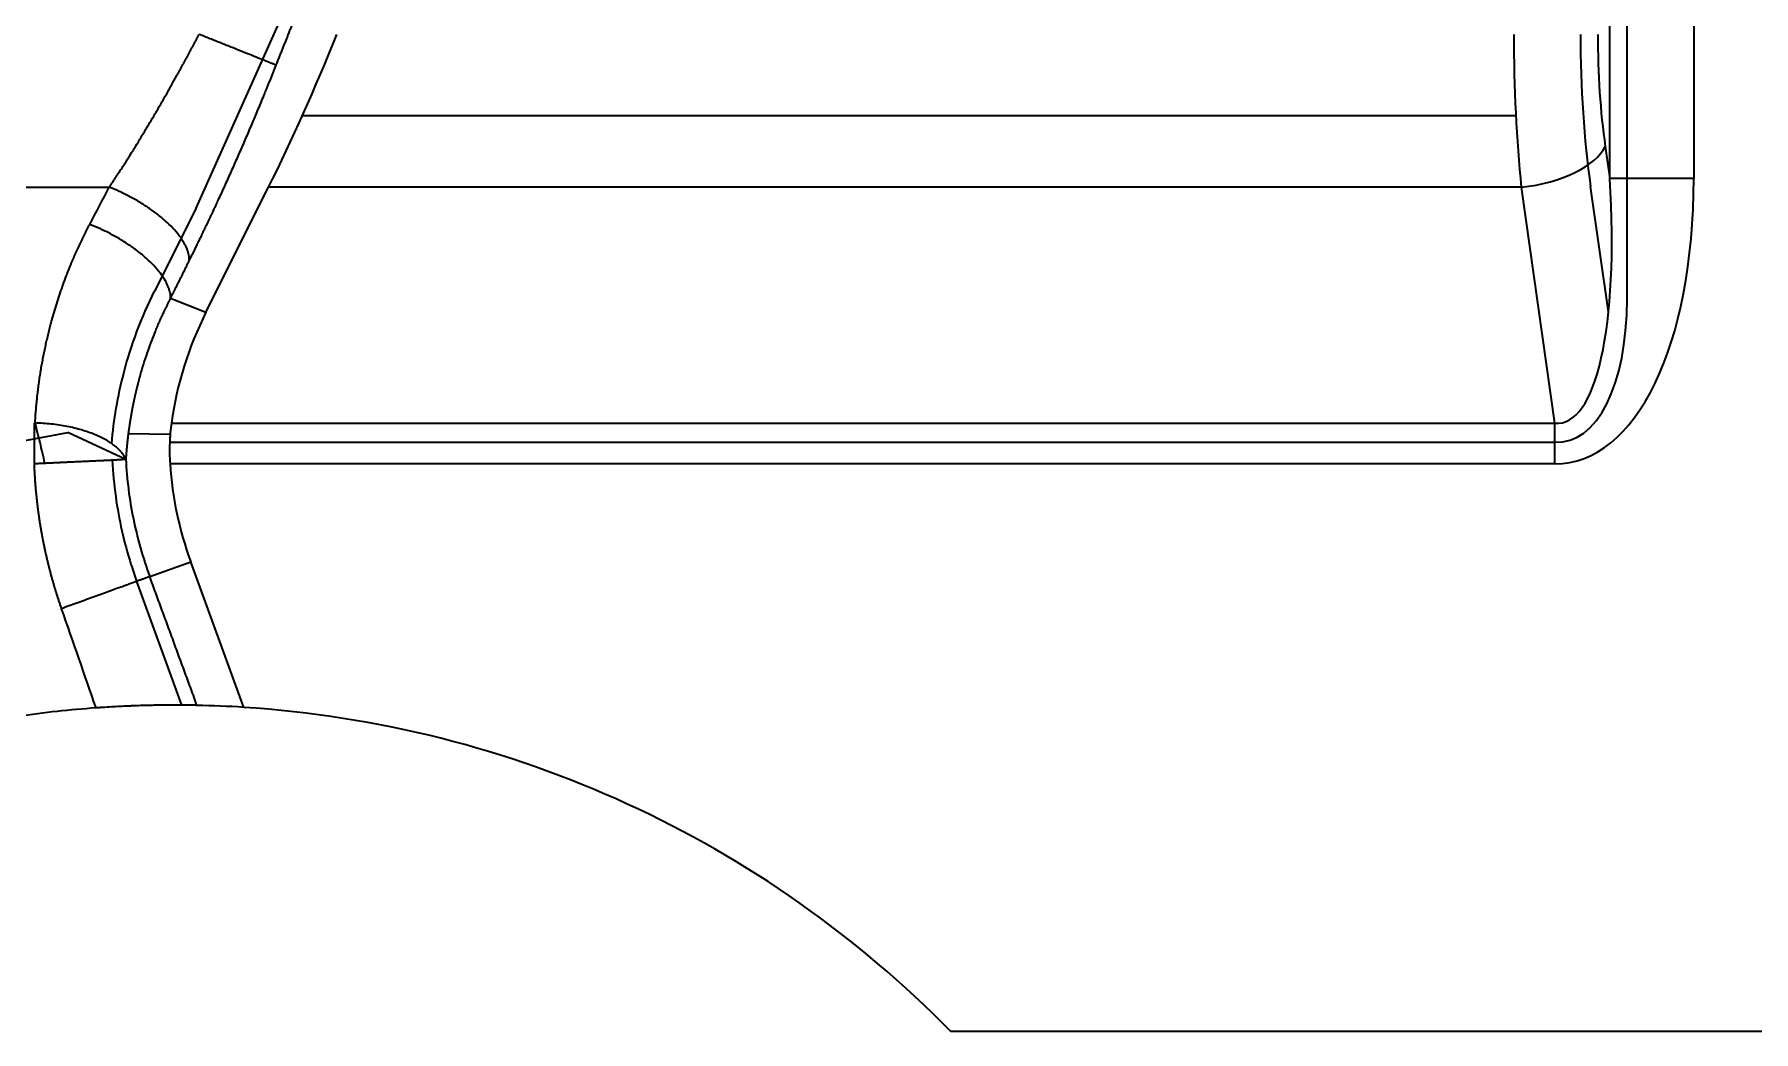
# Model space of a CAD drawing. Header units: millimetres. Extents: x 158 to 1533, y 732 to 1642.
# Drawn here: x 478.7 to 557.9, y 1310.1 to 1356 of the extents above; entities that cross this region are included whole.
import ezdxf

# ---------------------------------------------------------------- set-up
doc = ezdxf.new("R2010")
doc.units = ezdxf.units.MM
doc.layers.add('1', color=7, linetype='Continuous', true_color=0xffffff)

msp = doc.modelspace()

# ---------------------------------------------------------------- linework, layer by layer
at = {"layer": '1', "color": 7, "linetype": 'Continuous', "lineweight": 35}
for p, q in [((551.253, 1349.371), (551.253, 1392.049)), ((552.047, 1343.795), (552.047, 1392.129)), ((555.117, 1392.204), (555.117, 1349.371)), ((486.163, 1348.005), (490.225, 1357.096)), ((491.054, 1352.268), (546.928, 1352.268)), ((551.043, 1350.844), (551.253, 1349.371)), ((551.192, 1343.225), (550.37, 1348.998)), ((555.117, 1349.371), (551.253, 1349.371)), ((486.61, 1343.207), (489.492, 1348.966)), ((547.18, 1348.966), (489.492, 1348.966)), ((548.727, 1338.103), (547.18, 1348.966)), ((486.163, 1348.005), (484.248, 1344.177)), ((484.979, 1343.858), (486.61, 1343.207)), ((485.02, 1338.103), (548.727, 1338.103)), ((548.727, 1336.225), (548.727, 1338.103)), ((477.864, 1337.222), (480.257, 1337.668)), ((482.919, 1336.428), (480.257, 1337.668)), ((484.962, 1337.581), (483.031, 1337.611)), ((484.941, 1337.222), (548.727, 1337.222)), ((548.727, 1336.225), (484.956, 1336.225)), ((484.023, 1331.029), (485.908, 1331.715)), ((488.35, 1325.007), (485.908, 1331.715)), ((485.499, 1325.108), (483.423, 1330.811)), ((591.659, 1310.07), (520.911, 1310.07))]:
    msp.add_line(p, q, dxfattribs=at)
for centre, radius, start, end in [((501.329, 1337.328), 16.411, 183.85516, 200), ((485.148, 1275.07), 50.04, 44.38213, 86.33134)]:
    msp.add_arc(centre, radius, start, end, dxfattribs=at)
for centre, major_axis, ratio, start_param, end_param in [((489.79, 1356.008), (6.169, 14.966), 0.163033, 4.290792, 4.779484), ((549.782, 1356.008), (0, 15), 0.196496, 1.570796, 2.059489), ((553.923, 1356.008), (0, 15), 0.267949, 1.570796, 2.057088), ((553.646, 1356.008), (0, 11), 0.267949, 1.570796, 2.059489), ((547.18, 1350.844), (3.96, 0.564), 0.465801, 4.646123, 5.986358), ((546.835, 1353.265), (-2.422, 17.003), 0.465801, 3.075327, 4.415562), ((546.835, 1353.265), (-2.16, 15.158), 0.261241, 3.075327, 4.415562), ((547.906, 1345.742), (-1.211, 8.502), 0.465801, 3.044316, 4.415562), ((501.329, 1335.777), (0, 16.546), 0.995595, 1.105093, 1.429764), ((485.148, 1275.07), (50.04, 0), 1, 1.506766, 1.549775)]:
    msp.add_ellipse(centre, major_axis=major_axis, ratio=ratio, start_param=start_param, end_param=end_param, dxfattribs=at)
for points, degree, knots in [([(494.648, 1366.744), (494.539, 1366.468), (492.274, 1360.754), (491.266, 1358.209), (491.261, 1358.196), (490.924, 1357.346), (490.587, 1356.497), (490.292, 1355.751), (489.832, 1354.594)], 2, [0, 0, 0, 0.5, 0.5, 0.714286, 0.714286, 0.857143, 0.857143, 1, 1, 1]), ([(482.157, 1348.966), (482.18, 1349), (482.228, 1349.071), (482.3, 1349.18), (482.374, 1349.293), (482.452, 1349.411), (482.532, 1349.534), (482.631, 1349.685), (482.745, 1349.862), (482.872, 1350.06), (482.992, 1350.25), (483.176, 1350.542), (483.416, 1350.929), (483.704, 1351.402), (483.965, 1351.836), (484.226, 1352.277), (484.492, 1352.732), (484.766, 1353.209), (485.025, 1353.666), (485.203, 1353.986), (485.308, 1354.174), (485.343, 1354.238), (485.379, 1354.302), (485.414, 1354.366), (485.449, 1354.43), (485.483, 1354.493), (485.518, 1354.557), (485.552, 1354.62), (485.587, 1354.682), (485.621, 1354.745), (485.655, 1354.807), (485.688, 1354.87), (485.722, 1354.932), (485.755, 1354.993), (485.788, 1355.055), (485.821, 1355.116), (485.854, 1355.177), (485.886, 1355.238), (485.919, 1355.299), (485.951, 1355.359), (485.983, 1355.419), (486.015, 1355.479), (486.046, 1355.539), (486.078, 1355.598), (486.109, 1355.657), (486.14, 1355.716), (486.171, 1355.775), (486.202, 1355.834), (486.232, 1355.892), (486.263, 1355.95), (486.283, 1355.989), (486.293, 1356.008)], 3, [0, 0, 0, 0, 0.016233, 0.033102, 0.050607, 0.068749, 0.087529, 0.106948, 0.138117, 0.167884, 0.196241, 0.223184, 0.298094, 0.366643, 0.42878, 0.484475, 0.554292, 0.620732, 0.683773, 0.743402, 0.752211, 0.760986, 0.769724, 0.778428, 0.787097, 0.79573, 0.804327, 0.81289, 0.821417, 0.829908, 0.838364, 0.846785, 0.85517, 0.863519, 0.871833, 0.880111, 0.888354, 0.896561, 0.904732, 0.912868, 0.920968, 0.929032, 0.937061, 0.945053, 0.95301, 0.960931, 0.968817, 0.976666, 0.98448, 0.992258, 1, 1, 1, 1]), ([(489.832, 1354.594), (489.353, 1353.386), (488.343, 1350.985), (487.295, 1348.633), (486.757, 1347.494), (486.294, 1346.512), (485.843, 1345.602)], 2, [0, 0, 0, 0.25, 0.5, 0.75, 0.75, 1, 1, 1]), ([(478.741, 1338.106), (478.744, 1338.152), (478.749, 1338.245), (478.758, 1338.385), (478.768, 1338.524), (478.778, 1338.663), (478.79, 1338.802), (478.802, 1338.941), (478.816, 1339.08), (478.83, 1339.218), (478.845, 1339.356), (478.861, 1339.495), (478.877, 1339.633), (478.895, 1339.771), (478.913, 1339.908), (478.932, 1340.046), (478.952, 1340.184), (478.973, 1340.321), (478.995, 1340.458), (479.018, 1340.595), (479.041, 1340.732), (479.065, 1340.869), (479.091, 1341.006), (479.117, 1341.142), (479.143, 1341.278), (479.171, 1341.415), (479.2, 1341.551), (479.229, 1341.687), (479.259, 1341.822), (479.291, 1341.958), (479.322, 1342.094), (479.355, 1342.229), (479.389, 1342.364), (479.424, 1342.499), (479.459, 1342.634), (479.495, 1342.769), (479.557, 1342.992), (479.646, 1343.303), (479.769, 1343.699), (479.898, 1344.093), (480.035, 1344.484), (480.179, 1344.873), (480.289, 1345.152), (480.358, 1345.323), (480.384, 1345.388), (480.411, 1345.453), (480.438, 1345.518), (480.465, 1345.582), (480.493, 1345.647), (480.52, 1345.712), (480.548, 1345.776), (480.577, 1345.841), (480.605, 1345.906), (480.634, 1345.97), (480.663, 1346.035), (480.692, 1346.099), (480.721, 1346.164), (480.751, 1346.228), (480.781, 1346.292), (480.811, 1346.357), (480.841, 1346.421), (480.872, 1346.485), (480.902, 1346.55), (480.934, 1346.614), (480.965, 1346.678), (480.996, 1346.742), (481.028, 1346.807), (481.06, 1346.871), (481.093, 1346.935), (481.125, 1346.999), (481.158, 1347.063), (481.191, 1347.127), (481.224, 1347.191), (481.247, 1347.234), (481.258, 1347.255)], 3, [0, 0, 0, 0, 0.014746, 0.029481, 0.044206, 0.058921, 0.073626, 0.088322, 0.10301, 0.117689, 0.132361, 0.147026, 0.161683, 0.176334, 0.190979, 0.205619, 0.220254, 0.234883, 0.249509, 0.264131, 0.27875, 0.293365, 0.307979, 0.32259, 0.3372, 0.351809, 0.366417, 0.381025, 0.395633, 0.410242, 0.424852, 0.439464, 0.454077, 0.468693, 0.483313, 0.497935, 0.512561, 0.556046, 0.599429, 0.642722, 0.685938, 0.729087, 0.772184, 0.77945, 0.786721, 0.793997, 0.801278, 0.808564, 0.815856, 0.823152, 0.830454, 0.837761, 0.845073, 0.852391, 0.859715, 0.867044, 0.874378, 0.881719, 0.889065, 0.896417, 0.903775, 0.911139, 0.91851, 0.925886, 0.933268, 0.940657, 0.948052, 0.955453, 0.962861, 0.970276, 0.977697, 0.985124, 0.992559, 1, 1, 1, 1]), ([(482.269, 1337.16), (482.362, 1338.259), (482.548, 1339.341), (482.994, 1341.048), (483.196, 1341.685), (483.669, 1342.944), (483.943, 1343.57), (484.248, 1344.177)], 3, [0, 0, 0, 0, 0.453082, 0.453082, 0.726655, 0.726655, 1, 1, 1, 1]), ([(484.979, 1343.858), (484.959, 1343.819), (484.919, 1343.741), (484.86, 1343.624), (484.802, 1343.507), (484.745, 1343.39), (484.689, 1343.273), (484.634, 1343.157), (484.58, 1343.041), (484.528, 1342.925), (484.476, 1342.809), (484.426, 1342.694), (484.377, 1342.579), (484.328, 1342.465), (484.281, 1342.351), (484.189, 1342.124), (484.055, 1341.78), (483.887, 1341.31), (483.728, 1340.824), (483.625, 1340.477), (483.568, 1340.275), (483.554, 1340.224), (483.54, 1340.173), (483.527, 1340.122), (483.513, 1340.071), (483.499, 1340.019), (483.485, 1339.967), (483.472, 1339.915), (483.459, 1339.863), (483.445, 1339.81), (483.432, 1339.757), (483.419, 1339.704), (483.406, 1339.65), (483.393, 1339.596), (483.38, 1339.542), (483.367, 1339.488), (483.355, 1339.433), (483.342, 1339.378), (483.33, 1339.323), (483.318, 1339.268), (483.305, 1339.212), (483.293, 1339.156), (483.282, 1339.1), (483.27, 1339.043), (483.258, 1338.987), (483.247, 1338.93), (483.235, 1338.872), (483.224, 1338.815), (483.213, 1338.757), (483.202, 1338.699), (483.191, 1338.641), (483.18, 1338.582), (483.17, 1338.523), (483.159, 1338.464), (483.149, 1338.404), (483.139, 1338.345), (483.129, 1338.285), (483.119, 1338.224), (483.11, 1338.164), (483.1, 1338.103), (483.091, 1338.042), (483.082, 1337.981), (483.073, 1337.919), (483.064, 1337.857), (483.055, 1337.795), (483.047, 1337.733), (483.039, 1337.67), (483.031, 1337.607), (483.023, 1337.544), (483.015, 1337.48), (483.008, 1337.416), (483, 1337.352), (482.993, 1337.288), (482.986, 1337.224), (482.979, 1337.159), (482.973, 1337.094), (482.967, 1337.028), (482.96, 1336.963), (482.955, 1336.897), (482.949, 1336.83), (482.943, 1336.764), (482.938, 1336.697), (482.933, 1336.63), (482.928, 1336.563), (482.924, 1336.496), (482.921, 1336.45), (482.919, 1336.428)], 3, [0, 0, 0, 0, 0.016668, 0.03326, 0.049779, 0.066222, 0.08259, 0.098883, 0.115101, 0.131244, 0.147312, 0.163304, 0.179221, 0.195062, 0.210828, 0.226518, 0.28869, 0.352646, 0.4184, 0.485962, 0.492709, 0.499486, 0.506296, 0.513137, 0.52001, 0.526914, 0.53385, 0.540818, 0.547817, 0.554849, 0.561912, 0.569007, 0.576133, 0.583292, 0.590482, 0.597704, 0.604959, 0.612245, 0.619563, 0.626913, 0.634295, 0.641709, 0.649155, 0.656633, 0.664144, 0.671686, 0.679261, 0.686867, 0.694506, 0.702177, 0.709881, 0.717616, 0.725384, 0.733185, 0.741017, 0.748882, 0.756779, 0.764709, 0.772671, 0.780666, 0.788693, 0.796753, 0.804845, 0.812969, 0.821127, 0.829316, 0.837539, 0.845794, 0.854082, 0.862402, 0.870756, 0.879142, 0.887561, 0.896012, 0.904497, 0.913014, 0.921564, 0.930147, 0.938763, 0.947412, 0.956094, 0.964809, 0.973557, 0.982338, 0.991153, 1, 1, 1, 1]), ([(478.71, 1338.103), (478.711, 1338.103), (478.715, 1338.103), (478.72, 1338.103), (478.725, 1338.103), (478.731, 1338.104), (478.736, 1338.105), (478.739, 1338.106), (478.741, 1338.106)], 3, [0, 0, 0, 0, 0.16608, 0.33204, 0.498147, 0.664667, 0.831864, 1, 1, 1, 1]), ([(479.191, 1336.245), (479.157, 1336.406), (479.121, 1336.568), (479.048, 1336.889), (479.011, 1337.049), (478.935, 1337.362), (478.897, 1337.516), (478.819, 1337.817), (478.78, 1337.964), (478.741, 1338.106)], 3, [0, 0, 0, 0, 0.25, 0.25, 0.5, 0.5, 0.75, 0.75, 1, 1, 1, 1]), ([(482.919, 1336.428), (482.917, 1336.435), (482.914, 1336.441), (482.908, 1336.454), (482.905, 1336.461), (482.896, 1336.481), (482.877, 1336.522), (482.855, 1336.562), (482.807, 1336.641), (482.733, 1336.746), (482.64, 1336.848), (482.562, 1336.924), (482.522, 1336.962), (482.479, 1336.999), (482.449, 1337.024), (482.434, 1337.036), (482.357, 1337.098), (482.226, 1337.193), (482.004, 1337.329), (481.758, 1337.457), (481.578, 1337.537), (481.389, 1337.614), (481.291, 1337.651), (481.09, 1337.72), (480.884, 1337.786), (480.666, 1337.844), (480.442, 1337.898), (480.327, 1337.923), (480.092, 1337.969), (479.973, 1337.989), (479.733, 1338.026), (479.49, 1338.057), (479.119, 1338.09), (478.868, 1338.102), (478.741, 1338.106)], 3, [0, 0, 0, 0, 0.007813, 0.007813, 0.015625, 0.015625, 0.03125, 0.0625, 0.0625, 0.125, 0.1875, 0.1875, 0.21875, 0.234375, 0.234375, 0.25, 0.25, 0.3125, 0.375, 0.4375, 0.5, 0.5, 0.5625, 0.5625, 0.625, 0.6875, 0.6875, 0.75, 0.75, 0.8125, 0.8125, 0.875, 0.9375, 1, 1, 1, 1]), ([(485.02, 1338.103), (485, 1337.96), (484.983, 1337.814), (484.963, 1337.587), (484.957, 1337.511), (484.95, 1337.394), (484.947, 1337.355), (484.944, 1337.276), (484.942, 1337.237), (484.935, 1337.037), (484.931, 1336.716), (484.945, 1336.389), (484.956, 1336.225)], 3, [0, 0, 0, 0, 0.25, 0.25, 0.375, 0.375, 0.4375, 0.4375, 0.5, 0.5, 0.75, 1, 1, 1, 1]), ([(482.919, 1336.428), (482.916, 1336.428), (482.908, 1336.427), (482.896, 1336.426), (482.883, 1336.425), (482.869, 1336.424), (482.854, 1336.423), (482.838, 1336.421), (482.821, 1336.42), (482.803, 1336.419), (482.784, 1336.418), (482.764, 1336.416), (482.743, 1336.415), (482.721, 1336.414), (482.697, 1336.412), (482.673, 1336.411), (482.647, 1336.409), (482.62, 1336.408), (482.592, 1336.406), (482.563, 1336.405), (482.533, 1336.403), (482.502, 1336.401), (482.469, 1336.399), (482.436, 1336.398), (482.401, 1336.396), (482.365, 1336.394), (482.328, 1336.392), (482.29, 1336.39), (482.25, 1336.388), (482.21, 1336.386), (482.168, 1336.384), (482.126, 1336.382), (482.082, 1336.38), (482.037, 1336.377), (481.991, 1336.375), (481.943, 1336.373), (481.895, 1336.37), (481.846, 1336.368), (481.795, 1336.366), (481.744, 1336.363), (481.691, 1336.361), (481.618, 1336.357), (481.509, 1336.352), (481.344, 1336.345), (481.122, 1336.334), (480.84, 1336.321), (480.608, 1336.311), (480.456, 1336.304), (480.406, 1336.302), (480.356, 1336.299), (480.307, 1336.297), (480.258, 1336.295), (480.21, 1336.293), (480.162, 1336.29), (480.115, 1336.288), (480.068, 1336.286), (480.022, 1336.284), (479.976, 1336.282), (479.931, 1336.28), (479.887, 1336.278), (479.843, 1336.276), (479.8, 1336.274), (479.757, 1336.272), (479.715, 1336.27), (479.673, 1336.268), (479.632, 1336.266), (479.592, 1336.264), (479.552, 1336.262), (479.513, 1336.26), (479.475, 1336.258), (479.437, 1336.256), (479.4, 1336.255), (479.364, 1336.253), (479.328, 1336.251), (479.293, 1336.25), (479.258, 1336.248), (479.225, 1336.246), (479.202, 1336.245), (479.191, 1336.245)], 3, [0, 0, 0, 0, 0.011199, 0.022475, 0.033828, 0.045258, 0.056764, 0.068345, 0.080001, 0.091732, 0.103536, 0.115413, 0.127362, 0.139382, 0.151473, 0.163633, 0.175861, 0.188158, 0.20052, 0.212948, 0.225441, 0.237996, 0.250614, 0.263292, 0.276029, 0.288824, 0.301676, 0.314583, 0.327544, 0.340557, 0.35362, 0.366732, 0.379892, 0.393097, 0.406346, 0.419637, 0.432969, 0.446339, 0.459745, 0.473186, 0.48666, 0.500165, 0.52826, 0.567422, 0.617592, 0.678588, 0.750043, 0.760145, 0.770108, 0.779934, 0.789623, 0.799173, 0.808585, 0.81786, 0.826997, 0.835996, 0.844859, 0.853584, 0.862173, 0.870625, 0.878942, 0.887123, 0.895169, 0.90308, 0.910857, 0.918501, 0.926011, 0.933389, 0.940634, 0.947748, 0.954732, 0.961584, 0.968308, 0.974902, 0.981367, 0.987705, 0.993916, 1, 1, 1, 1]), ([(482.297, 1336.39), (482.324, 1335.828), (482.377, 1335.27), (482.6, 1333.66), (482.834, 1332.618), (483.241, 1331.327), (483.33, 1331.067), (483.423, 1330.811)], 3, [0, 0, 0, 0, 0.2956, 0.2956, 0.857078, 0.857078, 1, 1, 1, 1]), ([(482.919, 1336.428), (482.967, 1335.507), (483.084, 1334.59), (483.453, 1332.783), (483.706, 1331.894), (484.023, 1331.029)], 3, [0, 0, 0, 0, 0.5, 0.5, 1, 1, 1, 1]), ([(479.191, 1336.245), (479.181, 1336.244), (479.159, 1336.243), (479.127, 1336.242), (479.095, 1336.24), (479.064, 1336.239), (479.031, 1336.237), (478.999, 1336.236), (478.967, 1336.234), (478.935, 1336.233), (478.903, 1336.232), (478.871, 1336.231), (478.839, 1336.229), (478.806, 1336.228), (478.774, 1336.227), (478.742, 1336.226), (478.72, 1336.225), (478.71, 1336.225)], 3, [0, 0, 0, 0, 0.066395, 0.132841, 0.199335, 0.265874, 0.332455, 0.399076, 0.465734, 0.532426, 0.599149, 0.665902, 0.73268, 0.799482, 0.866304, 0.933145, 1, 1, 1, 1]), ([(479.965, 1329.552), (479.948, 1329.601), (479.914, 1329.7), (479.865, 1329.847), (479.816, 1329.995), (479.768, 1330.143), (479.722, 1330.291), (479.676, 1330.439), (479.632, 1330.587), (479.588, 1330.736), (479.546, 1330.885), (479.504, 1331.034), (479.464, 1331.183), (479.425, 1331.332), (479.386, 1331.481), (479.349, 1331.631), (479.313, 1331.781), (479.277, 1331.931), (479.243, 1332.081), (479.21, 1332.231), (479.178, 1332.381), (479.147, 1332.532), (479.117, 1332.683), (479.093, 1332.808), (479.074, 1332.907), (479.061, 1332.98), (479.048, 1333.053), (479.035, 1333.126), (479.022, 1333.2), (479.01, 1333.273), (478.997, 1333.346), (478.985, 1333.42), (478.974, 1333.493), (478.962, 1333.566), (478.951, 1333.64), (478.94, 1333.713), (478.929, 1333.787), (478.919, 1333.86), (478.908, 1333.933), (478.898, 1334.007), (478.889, 1334.081), (478.879, 1334.154), (478.87, 1334.228), (478.861, 1334.301), (478.852, 1334.375), (478.843, 1334.449), (478.835, 1334.522), (478.827, 1334.596), (478.819, 1334.67), (478.811, 1334.744), (478.804, 1334.817), (478.797, 1334.891), (478.79, 1334.965), (478.783, 1335.039), (478.777, 1335.113), (478.771, 1335.187), (478.765, 1335.261), (478.759, 1335.335), (478.753, 1335.409), (478.748, 1335.483), (478.743, 1335.557), (478.739, 1335.631), (478.734, 1335.705), (478.73, 1335.779), (478.726, 1335.854), (478.722, 1335.928), (478.719, 1336.002), (478.715, 1336.076), (478.712, 1336.15), (478.711, 1336.2), (478.71, 1336.225)], 3, [0, 0, 0, 0, 0.022871, 0.045716, 0.068537, 0.091335, 0.11411, 0.136864, 0.159598, 0.182313, 0.205009, 0.227688, 0.250351, 0.272999, 0.295633, 0.318254, 0.340862, 0.36346, 0.386048, 0.408627, 0.431198, 0.453762, 0.476321, 0.498875, 0.509791, 0.520705, 0.531616, 0.542524, 0.553431, 0.564335, 0.575236, 0.586136, 0.597034, 0.60793, 0.618825, 0.629718, 0.640609, 0.6515, 0.662389, 0.673277, 0.684164, 0.69505, 0.705935, 0.71682, 0.727705, 0.738589, 0.749472, 0.760356, 0.77124, 0.782124, 0.793007, 0.803892, 0.814776, 0.825662, 0.836548, 0.847435, 0.858322, 0.869211, 0.880101, 0.890992, 0.901885, 0.912779, 0.923675, 0.934572, 0.945471, 0.956373, 0.967276, 0.978182, 0.98909, 1, 1, 1, 1]), ([(481.55, 1324.98), (480.353, 1324.894), (479.157, 1324.764), (476.771, 1324.418), (475.58, 1324.201), (474.242, 1323.907), (474.094, 1323.873), (473.797, 1323.805), (473.354, 1323.701), (472.912, 1323.591), (472.033, 1323.364), (471.451, 1323.202), (469.717, 1322.686), (468.578, 1322.302), (467.455, 1321.877)], 3, [0, 0, 0, 0, 0.25, 0.25, 0.5, 0.5, 0.53125, 0.53125, 0.5625, 0.625, 0.625, 0.75, 0.75, 1, 1, 1, 1]), ([(486.2, 1325.098), (486.175, 1325.099), (486.144, 1325.1), (486.087, 1325.101), (486.067, 1325.101), (486.023, 1325.102), (486, 1325.102), (485.926, 1325.103), (485.817, 1325.105), (485.62, 1325.107), (485.468, 1325.109), (485.366, 1325.109), (485.345, 1325.109), (485.303, 1325.109), (485.239, 1325.109), (485.173, 1325.11), (485.038, 1325.109), (484.943, 1325.109), (484.82, 1325.108), (484.795, 1325.108), (484.744, 1325.108), (484.719, 1325.108), (484.641, 1325.107), (484.589, 1325.106), (484.431, 1325.104), (484.213, 1325.101), (483.869, 1325.094), (483.629, 1325.087), (483.475, 1325.082), (483.444, 1325.08), (483.381, 1325.078), (483.35, 1325.077), (483.256, 1325.074), (483.192, 1325.071), (483.002, 1325.064), (482.746, 1325.052), (482.354, 1325.032), (482.089, 1325.016), (481.921, 1325.005), (481.888, 1325.003), (481.82, 1324.999), (481.787, 1324.996), (481.685, 1324.99), (481.618, 1324.985), (481.55, 1324.98)], 3, [0, 0, 0, 0, 0.0625, 0.0625, 0.09375, 0.09375, 0.125, 0.125, 0.1875, 0.25, 0.3125, 0.3125, 0.328125, 0.328125, 0.34375, 0.375, 0.375, 0.4375, 0.4375, 0.453125, 0.453125, 0.46875, 0.46875, 0.5, 0.5, 0.5625, 0.625, 0.6875, 0.6875, 0.703125, 0.703125, 0.71875, 0.71875, 0.75, 0.75, 0.8125, 0.875, 0.9375, 0.9375, 0.953125, 0.953125, 0.96875, 0.96875, 1, 1, 1, 1])]:
    msp.add_open_spline(points, degree=degree, knots=knots, dxfattribs=at)
for points, weights, degree in [([(489.832, 1354.594), (489.309, 1354.803), (486.293, 1356.008)], [1, 0.766044443119, 1], 2), ([(485.843, 1345.602), (485.911, 1347.501), (482.157, 1348.966)], [1, 0.700654961821, 1], 2), ([(484.979, 1343.858), (485.048, 1345.777), (481.258, 1347.255)], [1, 0.700654961821, 1], 2), ([(478.71, 1336.225), (478.71, 1336.883), (478.71, 1337.522), (478.71, 1338.103)], [1, 0.980197150851, 0.980197150851, 1], 3), ([(484.023, 1331.029), (483.66, 1330.897), (482.058, 1330.314), (479.965, 1329.552)], [1, 0.844029628746, 0.844029628746, 1], 3)]:
    msp.add_rational_spline(points, weights, degree=degree, dxfattribs=at)
for points, degree in [([(464.068, 1348.966), (482.157, 1348.966)], 1), ([(481.258, 1347.255), (481.558, 1347.825), (481.858, 1348.396), (482.157, 1348.966)], 3), ([(485.843, 1345.602), (484.979, 1343.858)], 1), ([(486.2, 1325.098), (484.023, 1331.029)], 1), ([(481.55, 1324.98), (481.022, 1326.504), (480.494, 1328.028), (479.965, 1329.552)], 3)]:
    msp.add_open_spline(points, degree=degree, dxfattribs=at)

doc.saveas('drawing.dxf')
